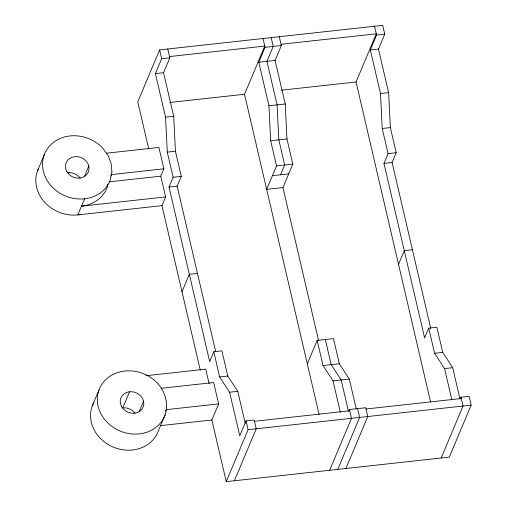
<?xml version="1.0" encoding="UTF-8"?>
<svg xmlns="http://www.w3.org/2000/svg" width="507" height="507" viewBox="0 0 507 507"><rect width="100%" height="100%" fill="white"/><g stroke="black" fill="none" stroke-linecap="round" stroke-linejoin="round"><path stroke-width="0.76" d="M107.82 184.206L107.205 187.222A35.325 30.959 22.8 0 1 81.488 206.172L165.618 196.912L160.782 176.17L163.881 168.806L158.9 147.436L106.4 153.209M165.06 414.954C168.799 404.035 165.301 391.943 157.74 383.52A35.325 30.959 22.8 0 0 104.607 380.795A35.325 30.959 22.8 0 0 115.824 428.947A35.325 30.959 22.8 0 0 165.06 414.954L158.298 431.039A35.325 30.959 22.8 0 1 112.693 446.851A35.325 30.959 22.8 0 1 93.713 402.71M37.461 170.979L44.223 154.895M84.384 176.601L88.795 166.106M84.58 198.807L77.818 214.892L161.948 205.639L165.618 196.912M430.785 328.593L392.101 162.513L396.214 152.721L390.358 127.58L388.628 92.616L378.482 49.052L384.75 34.153L382.696 25.35L159.616 49.895L137.777 101.856L148.728 148.874M110.818 175.923L111.375 174.585L163.881 168.806M245.242 423.434L237.764 391.334L227.776 376.017L221.92 350.869L213.783 351.769L209.664 361.554L169.021 187.058L173.134 177.273L167.278 152.125L165.548 117.161L155.402 73.604L161.67 58.698L159.616 49.895M215.665 351.478L177.158 186.164L181.278 176.373L175.422 151.232L173.692 116.268L163.546 72.704L169.813 57.804L167.76 49.002M92.223 406.075L98.985 389.984M319.106 414.479L244.513 94.258L264.768 46.08L263.019 38.519M279.3 36.726L281.347 45.529L275.086 60.434L285.232 103.992L286.962 138.956L292.818 164.103L282.95 187.571L266.669 189.365L276.53 165.89L270.675 140.75L268.951 105.786L258.804 62.222L265.066 47.322L264.768 46.08L169.509 56.562M129.532 391.784L122.77 407.869A12.01 10.527 22.8 0 1 134.963 413.294M182.007 291.753L189.345 274.306L197.483 273.412M139.146 411.69L143.557 401.202M165.548 411.076L166.138 409.675L218.644 403.895L213.662 382.525L161.163 388.305M280.561 174.788L284.674 164.997L278.818 139.856L277.088 104.886L266.942 61.328L273.21 46.422L271.156 37.626M460.375 398.66L460.971 397.241L469.114 396.341L471.161 405.144L449.322 457.105L226.242 481.65L211.875 419.986L218.644 403.895M430.608 402.064L356.053 81.982L376.308 33.811L374.559 26.244M460.001 399.022L452.7 367.689L442.719 352.365L436.857 327.218L428.719 328.118L424.6 337.903L383.957 163.406L388.07 153.621L382.215 128.474L380.484 93.51L370.338 49.952L376.606 35.046L376.308 33.811L281.049 44.286M234.386 480.756L256.225 428.795L254.178 419.992L246.034 420.892L239.767 435.792L229.62 392.234L219.639 376.91L213.783 351.769M226.242 481.65L248.081 429.689L246.034 420.892M307.312 363.861L317.179 340.387L333.46 338.6L339.316 363.741L349.304 379.065L356.244 408.87M398.527 264.337L404.282 250.654L412.419 249.761M348.835 410.93L349.431 409.51L365.712 407.723L367.765 416.52L345.92 468.481M329.639 470.274L351.484 418.313L349.431 409.51M337.782 469.374L359.621 417.419L357.574 408.617M441.179 457.998L463.018 406.037L460.971 397.241M161.67 58.698L169.813 57.804M265.066 47.322L281.347 45.529M376.606 35.046L384.75 34.153M155.402 73.604L163.546 72.704M258.804 62.222L275.086 60.434M370.338 49.952L378.482 49.052M169.725 102.484L244.513 94.258M281.265 90.214L356.053 81.982M165.548 117.161L173.692 116.268M268.951 105.786L285.232 103.992M380.484 93.51L388.628 92.616M167.278 152.125L175.422 151.232M270.675 140.75L286.962 138.956M382.215 128.474L390.358 127.58M69.554 172.608L68.014 172.779A12.01 10.527 22.8 0 1 80.201 178.204M109.068 181.861L160.782 176.17M173.134 177.273L181.278 176.373M276.53 165.89L292.818 164.103M388.07 153.621L396.214 152.721M169.021 187.058L177.158 186.164M272.417 175.682L288.698 173.888M383.957 163.406L392.101 162.513M145.978 375.725L205.734 369.147L209.138 383.742M219.639 376.91L227.776 376.017M317.179 340.387L323.035 365.534L339.316 363.741M428.719 328.118L434.575 353.259L442.719 352.365M229.62 392.234L237.764 391.334M323.035 365.534L333.017 380.858L349.304 379.065M434.575 353.259L444.557 368.583L452.7 367.689M160.161 425.677L211.875 419.986M254.457 421.273L349.716 410.79M365.997 408.997L461.256 398.515M248.081 429.689L471.161 405.144M444.557 368.583L451.857 399.915M348.461 411.291L341.16 379.958L331.179 364.634L325.317 339.494M333.017 380.858L340.317 412.191M282.95 187.571L318.58 340.546M161.948 205.639L200.278 370.18M80.74 214.448A35.325 30.959 22.8 0 1 44.692 202.312A35.325 30.959 22.8 0 1 38.621 168.28M111.927 171.905L110.304 179.858A35.325 30.959 22.8 0 1 61.068 193.851A35.325 30.959 22.8 0 1 49.851 145.699A35.325 30.959 22.8 0 1 102.978 148.431L108.137 155.636L111.185 163.647L111.927 171.905M121.528 406.462A12.01 10.527 22.8 0 0 141.935 409.13A12.01 10.527 22.8 0 0 132.606 391.816A12.01 10.527 22.8 0 0 121.528 406.462M66.766 171.366A12.01 10.527 22.8 0 0 87.179 174.034A12.01 10.527 22.8 0 0 77.844 156.726A12.01 10.527 22.8 0 0 66.766 171.366"/></g></svg>
